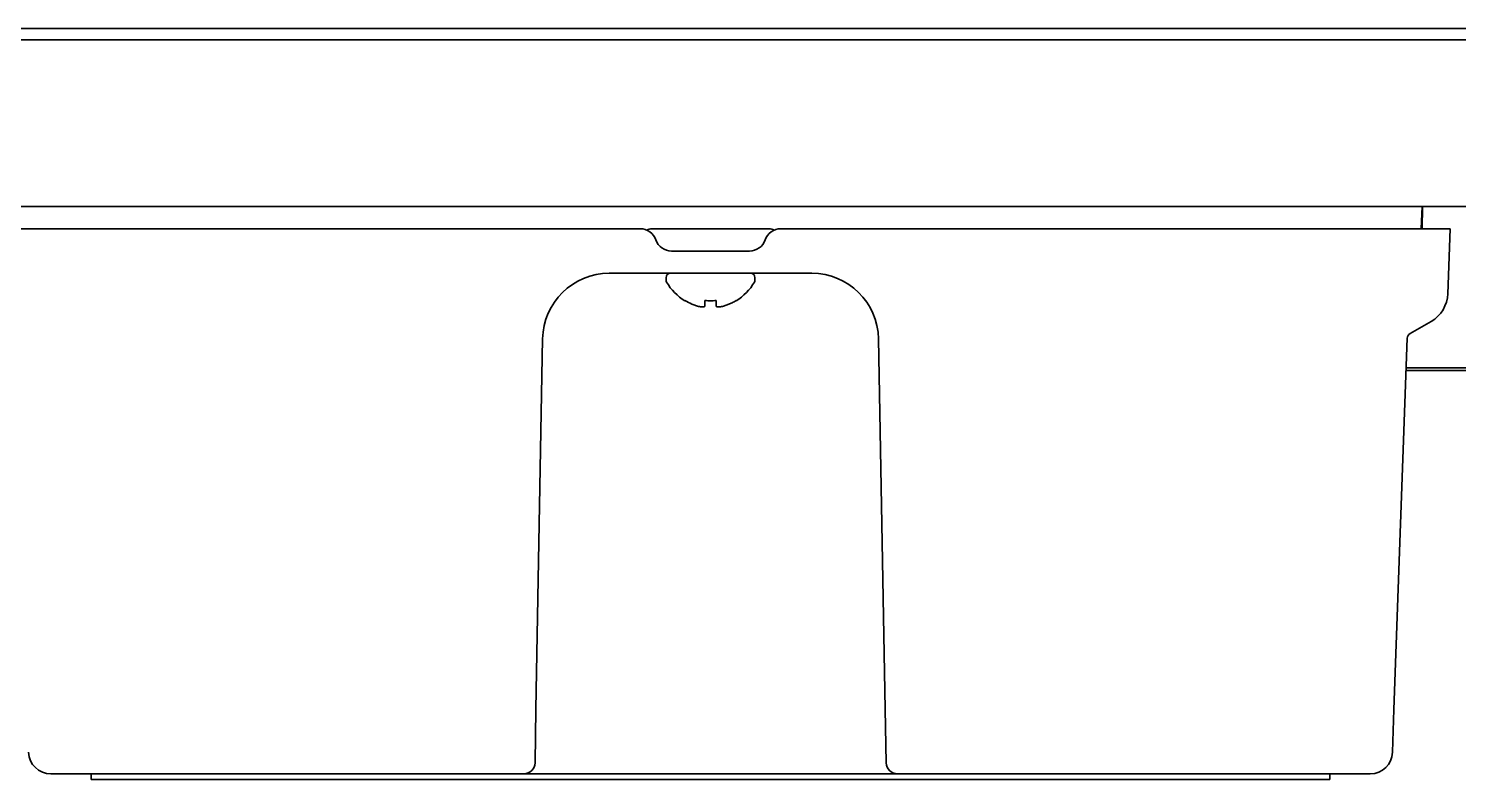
# Model space of a CAD drawing. Extents: x 5819 to 10669, y -850 to 3566.
# Drawn here: x 8851.8 to 8980.3, y 2362 to 2429.5 of the extents above; entities that cross this region are included whole.
import ezdxf

# ---------------------------------------------------------------- set-up
doc = ezdxf.new("R2010")
doc.units = 0
doc.header["$LTSCALE"] = 5
doc.layers.add('1', color=7, linetype='CONTINUOUS', true_color=0xffffff)

msp = doc.modelspace()

# ---------------------------------------------------------------- linework, layer by layer
at = {"layer": '1', "color": 7, "linetype": 'Continuous', "lineweight": 35}
for p, q in [((9231.07, 2429.53), (8668.87, 2429.53)), ((9061.16, 2428.53), (8702.69, 2428.53)), ((9198.07, 2413.53), (8670.92, 2413.53)), ((8977.07, 2413.53), (8976.97, 2411.53)), ((8977.1, 2413.53), (8977.07, 2411.53)), ((8848.57, 2411.53), (8906.74, 2411.53)), ((8907.77, 2411.53), (8918.37, 2411.53)), ((8919.4, 2411.53), (8977.57, 2411.53)), ((8977.57, 2411.53), (8979.57, 2411.53)), ((8979.37, 2405.69), (8979.57, 2411.53)), ((8909.57, 2409.53), (8916.57, 2409.53)), ((8903.97, 2407.53), (8922.18, 2407.53)), ((8909.07, 2407.13), (8909.07, 2406.93)), ((8917.07, 2406.93), (8917.07, 2407.13)), ((8910.77, 2405.05), (8910.77, 2405.08)), ((8915.37, 2405.08), (8915.37, 2405.05)), ((8975.98, 2402.11), (8977.87, 2403.2)), ((8897.37, 2368.33), (8897.97, 2401.63)), ((8928.18, 2401.63), (8928.77, 2368.33)), ((8974.53, 2368.32), (8975.73, 2401.69)), ((9201.73, 2398.78), (8975.58, 2398.78)), ((9201.73, 2399.04), (8975.59, 2399.04)), ((8897.29, 2363.51), (8897.37, 2368.33)), ((8928.77, 2368.33), (8928.86, 2363.51)), ((8974.39, 2364.46), (8974.53, 2368.32)), ((8896.29, 2362.53), (8853.75, 2362.53)), ((8857.39, 2362.03), (8857.39, 2362.53)), ((8903.29, 2362.53), (8896.29, 2362.53)), ((8922.86, 2362.53), (8903.29, 2362.53)), ((8929.86, 2362.53), (8922.86, 2362.53)), ((8972.4, 2362.53), (8929.86, 2362.53)), ((8968.76, 2362.03), (8968.76, 2362.53))]:
    msp.add_line(p, q, dxfattribs=at)
for centre, radius, start, end in [((8906.74, 2410.03), 1.5, 19.4712, 90), ((8907.77, 2410.83), 0.7, 90, 125.9212), ((8919.4, 2410.03), 1.5, 90, 160.5288), ((8918.37, 2410.83), 0.7, 54.0788, 90), ((8909.57, 2411.03), 1.5, 199.4712, 270), ((8916.57, 2411.03), 1.5, 270, 340.5288), ((8903.97, 2401.53), 6, 90, 179), ((8909.47, 2407.13), 0.4, 90, 180), ((8909.47, 2406.93), 0.4, 180, 210.3012), ((8916.67, 2407.13), 0.4, 0, 90), ((8916.67, 2406.93), 0.4, 329.6988, 0), ((8922.18, 2401.53), 6, 1, 90), ((8913.27, 2409.15), 4.8, 210.3012, 238.6273), ((8912.87, 2409.15), 4.8, 301.3727, 329.6988), ((8976.37, 2405.8), 3, 300, 358), ((8976.23, 2401.67), 0.5, 120, 178), ((8853.75, 2364.53), 2, 182, 270), ((8972.4, 2364.53), 2, 270, 358), ((8896.29, 2363.53), 1, 270, 359), ((8929.86, 2363.53), 1, 181, 270)]:
    msp.add_arc(centre, radius, start, end, dxfattribs=at)
for points, knots in [([(8910.77, 2405.08), (8910.98, 2404.96), (8911.19, 2404.85), (8911.51, 2404.71), (8911.62, 2404.67), (8911.84, 2404.59), (8911.96, 2404.56), (8912.07, 2404.53)], [0, 0, 0, 0, 0.5, 0.5, 0.75, 0.75, 1, 1, 1, 1]), ([(8913.57, 2405.08), (8913.57, 2404.96), (8913.57, 2404.85), (8913.57, 2404.71), (8913.57, 2404.67), (8913.57, 2404.59), (8913.57, 2404.56), (8913.57, 2404.53)], [0, 0, 0, 0, 0.5, 0.5, 0.75, 0.75, 1, 1, 1, 1]), ([(8968.76, 2362.03), (8968.76, 2362.03), (8967.27, 2362.03), (8963.74, 2362.03), (8960.14, 2362.03), (8955.88, 2362.03), (8951.15, 2362.03), (8946.97, 2362.03), (8943.53, 2362.03), (8940.9, 2362.03), (8938.18, 2362.03), (8934.28, 2362.03), (8929.02, 2362.03), (8922.3, 2362.03), (8912.55, 2362.03), (8900.06, 2362.03), (8885.76, 2362.03), (8873.47, 2362.03), (8864.36, 2362.03), (8859.37, 2362.03), (8857.64, 2362.03), (8857.39, 2362.03), (8857.39, 2362.03)], [0, 0, 0, 0, 0.053171, 0.084544, 0.119532, 0.157638, 0.197989, 0.239589, 0.260555, 0.281484, 0.302943, 0.325564, 0.374192, 0.426999, 0.483284, 0.601777, 0.718297, 0.820521, 0.900396, 0.957646, 0.980059, 1, 1, 1, 1])]:
    msp.add_open_spline(points, degree=3, knots=knots, dxfattribs=at)
for points in [[(8912.07, 2404.53), (8912.1, 2404.53), (8912.14, 2404.52), (8912.22, 2404.52), (8912.29, 2404.51), (8912.36, 2404.51), (8912.43, 2404.52), (8912.5, 2404.52), (8912.55, 2404.53), (8912.57, 2404.53)], [(8912.57, 2404.53), (8912.57, 2404.54), (8912.57, 2404.57), (8912.57, 2404.62), (8912.57, 2404.68), (8912.57, 2404.74), (8912.57, 2404.81), (8912.57, 2404.88), (8912.57, 2404.97), (8912.57, 2405.04), (8912.57, 2405.08)], [(8912.57, 2405.08), (8912.74, 2405.06), (8913.07, 2405.04), (8913.41, 2405.06), (8913.57, 2405.08)], [(8913.57, 2404.53), (8913.6, 2404.53), (8913.65, 2404.52), (8913.72, 2404.52), (8913.8, 2404.51), (8913.87, 2404.51), (8913.93, 2404.52), (8914, 2404.52), (8914.05, 2404.53), (8914.07, 2404.53)], [(8914.07, 2404.53), (8914.13, 2404.54), (8914.24, 2404.57), (8914.4, 2404.62), (8914.56, 2404.68), (8914.71, 2404.74), (8914.86, 2404.81), (8915.02, 2404.88), (8915.19, 2404.97), (8915.31, 2405.04), (8915.37, 2405.08)]]:
    msp.add_open_spline(points, degree=3, dxfattribs=at)

doc.saveas('drawing.dxf')
